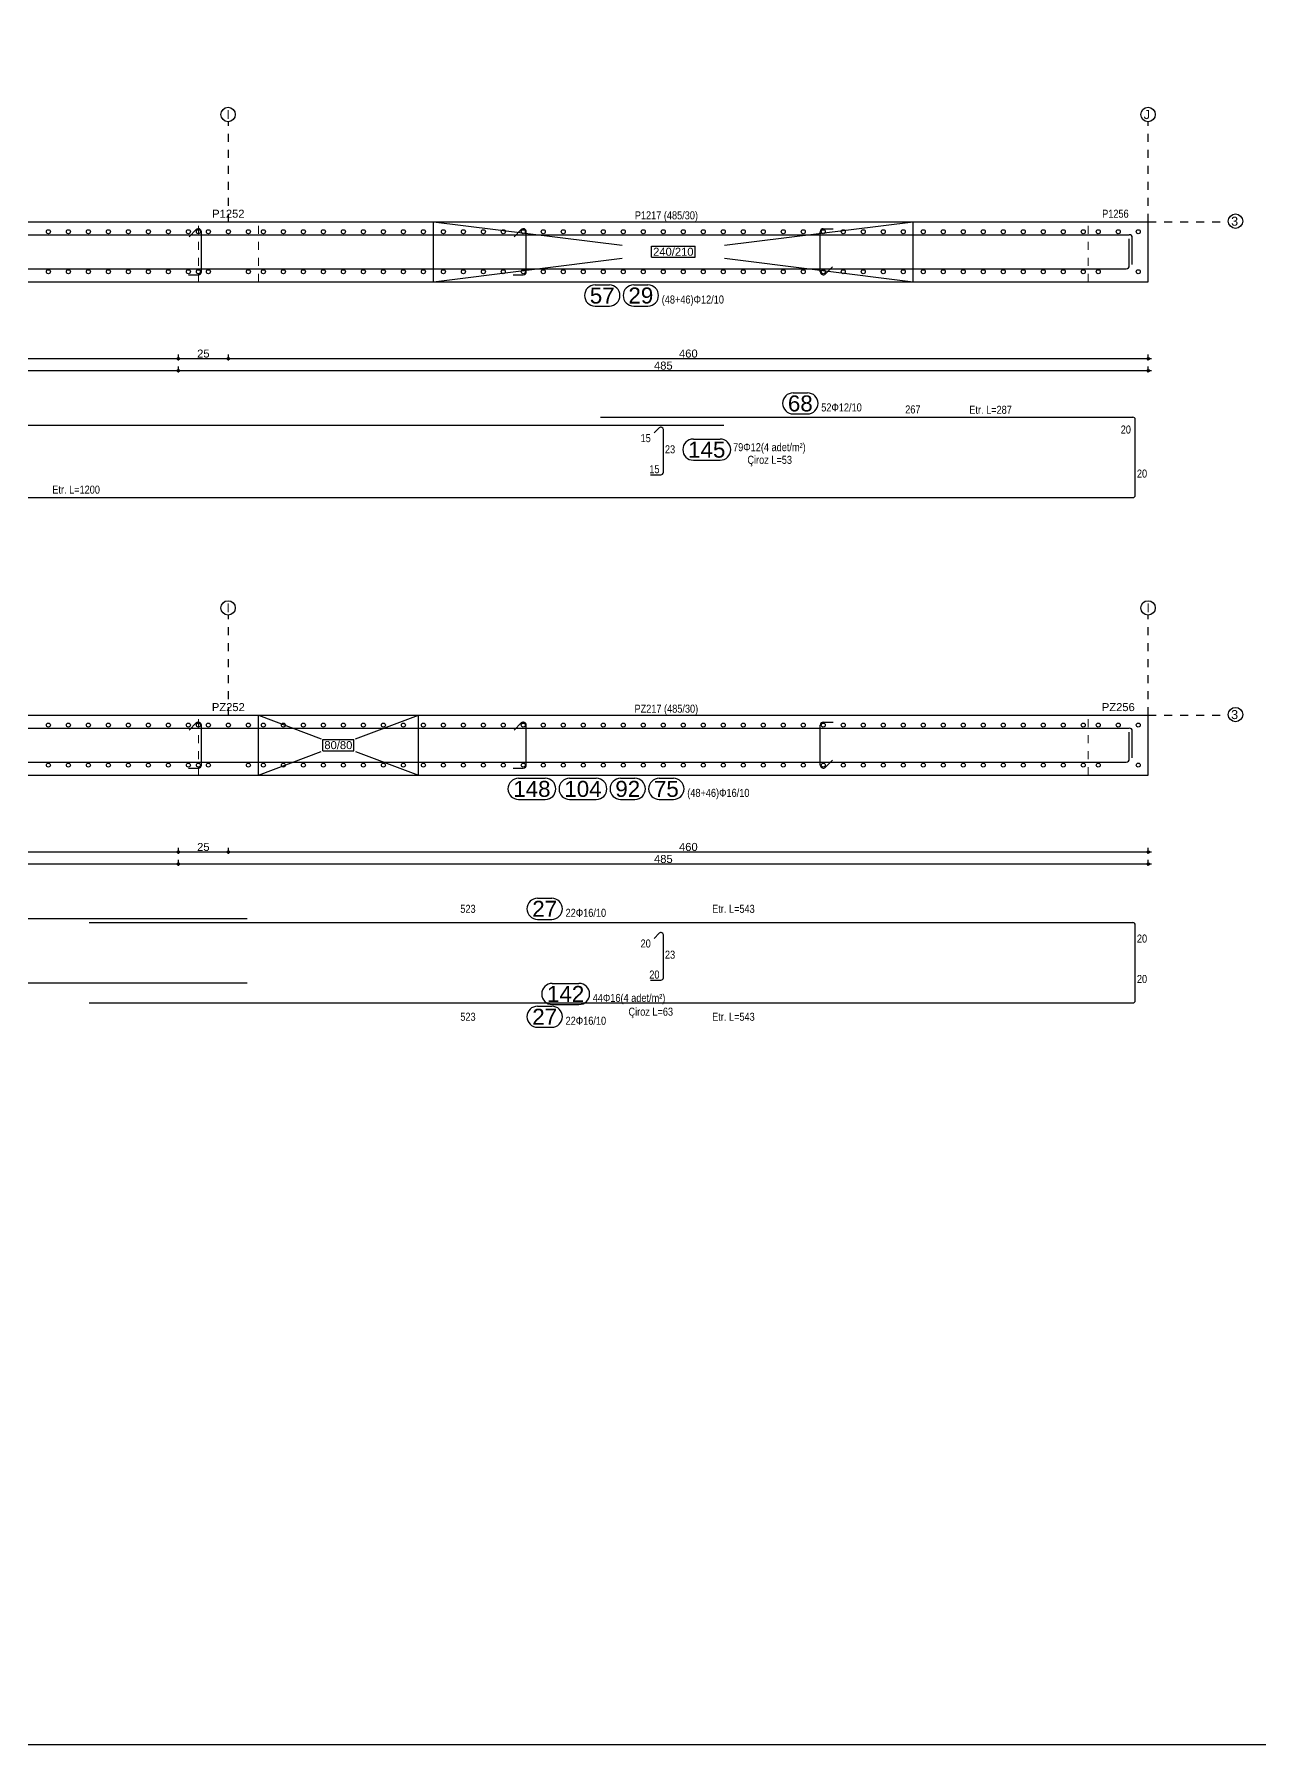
# Model space of a CAD drawing. Header units: metres. Extents: x 419734 to 420376, y 4564732 to 4565123.
# Drawn here: x 419996.92 to 420012.24, y 4564863.89 to 4564885.27 of the extents above; entities that cross this region are included whole.
import ezdxf

# ---------------------------------------------------------------- set-up
doc = ezdxf.new("R2010")
doc.units = ezdxf.units.M
doc.linetypes.add('HIDDEN4', pattern=[0.09375, 0.0625, -0.03125])
doc.linetypes.add('TRATTO-PUNTO', pattern=[1, 0.5, -0.25, 0, -0.25])
for name, color, linetype in [('Standart', 7, 'Continuous'), ('SW_ASSI', 7, 'TRATTO-PUNTO'), ('SW_DIM', 33, 'Continuous'), ('SW_MAGRONE', 2, 'Continuous'), ('SW_SEZIONI-ARMATURA', 3, 'Continuous'), ('SW_TXT_TESTI', 1, 'Continuous')]:
    doc.layers.add(name, color=color, linetype=linetype)
doc.styles.add('arial_1_18', font='arial.ttf', dxfattribs={"height": 0.2})
doc.styles.add('SWS', font='ARIALN.TTF')

msp = doc.modelspace()

# ---------------------------------------------------------------- linework, layer by layer
for centre in [(419999.33973, 4564884.26497), (420010.83973, 4564884.26497), (420011.93257, 4564882.93206), (419999.33973, 4564878.09942), (420010.83973, 4564878.09942), (420011.93257, 4564876.76642)]:
    msp.add_circle(centre, 0.09)
at = {"layer": 'Standart', "color": 2}
msp.add_lwpolyline([(420376.27637, 4564863.89188), (419946.10266, 4564863.89188), (419946.10266, 4564905.93855)], dxfattribs=at)
at = {"layer": 'Standart', "color": 1, "linetype": 'HIDDEN4', "lineweight": 5}
for points in [[(419998.96783, 4564882.17511), (419998.96783, 4564882.92511)], [(419999.71783, 4564882.17511), (419999.71783, 4564882.92511)], [(420010.09283, 4564882.17511), (420010.09283, 4564882.92511)], [(419998.96783, 4564876.00948), (419998.96783, 4564876.75948)], [(420010.09283, 4564876.00948), (420010.09283, 4564876.75948)]]:
    msp.add_lwpolyline(points, dxfattribs=at)
at = {"layer": 'Standart', "color": 33, "linetype": 'Continuous', "lineweight": -3}
msp.add_lwpolyline([(419999.71783, 4564876.00948), (419999.71783, 4564876.75948)], dxfattribs=at)
at = {"layer": 'SW_ASSI', "ltscale": 0.2}
for points in [[(419999.34283, 4564882.92511), (419999.34283, 4564884.17511)], [(420010.84283, 4564882.92511), (420010.84283, 4564884.17511)], [(420010.84283, 4564882.92511), (420011.84283, 4564882.92511)], [(419999.34283, 4564876.75948), (419999.34283, 4564878.00948)], [(420010.84283, 4564876.75948), (420010.84283, 4564878.00948)], [(420010.84283, 4564876.75948), (420011.84283, 4564876.75948)]]:
    msp.add_lwpolyline(points, dxfattribs=at)
at = {"layer": 'SW_DIM', "ltscale": 0.5}
for points in [[(419962.05335, 4564881.21511), (419998.75835, 4564881.21511)], [(419998.67835, 4564881.21511), (420010.88283, 4564881.21511)], [(419998.71835, 4564881.19011), (419998.71835, 4564881.26511)], [(419998.71835, 4564881.04011), (419998.71835, 4564881.11511)], [(419999.34283, 4564881.19011), (419999.34283, 4564881.26511)], [(420010.84283, 4564881.19011), (420010.84283, 4564881.26511)], [(420010.84283, 4564881.04011), (420010.84283, 4564881.11511)], [(419962.05335, 4564881.06511), (419998.75835, 4564881.06511)], [(419998.67835, 4564881.06511), (420010.88283, 4564881.06511)], [(419962.05335, 4564875.04948), (419998.75835, 4564875.04948)], [(419962.05335, 4564874.89948), (419998.75835, 4564874.89948)], [(419998.67835, 4564875.04948), (420010.88283, 4564875.04948)], [(419998.67835, 4564874.89948), (420010.88283, 4564874.89948)], [(419998.71835, 4564875.02448), (419998.71835, 4564875.09948)], [(419998.71835, 4564874.87448), (419998.71835, 4564874.94948)], [(419999.34283, 4564875.02448), (419999.34283, 4564875.09948)], [(420010.84283, 4564875.02448), (420010.84283, 4564875.09948)], [(420010.84283, 4564874.87448), (420010.84283, 4564874.94948)]]:
    msp.add_lwpolyline(points, dxfattribs=at)
for centre in [(419998.71835, 4564881.21511), (419999.34283, 4564881.21511), (420010.84283, 4564881.21511), (419998.71835, 4564881.06511), (420010.84283, 4564881.06511), (419998.71835, 4564875.04948), (419998.71835, 4564874.89948), (419999.34283, 4564875.04948), (420010.84283, 4564875.04948), (420010.84283, 4564874.89948)]:
    msp.add_circle(centre, 0.015, dxfattribs=at)
at = {"layer": 'SW_MAGRONE'}
for points in [[(419947.58033, 4564882.92511), (420010.84283, 4564882.92511)], [(420001.90533, 4564882.17511), (420001.90533, 4564882.92511)], [(420001.90533, 4564882.92511), (420004.26533, 4564882.63011)], [(420005.54533, 4564882.63011), (420007.90533, 4564882.92511)], [(420007.90533, 4564882.17511), (420007.90533, 4564882.92511)], [(420010.84283, 4564882.17511), (420010.84283, 4564882.92511)], [(420004.63284, 4564882.62011), (420005.17783, 4564882.62011)], [(420004.63284, 4564882.48011), (420004.63284, 4564882.62011)], [(420005.17783, 4564882.48011), (420005.17783, 4564882.62011)], [(420001.90533, 4564882.17511), (420004.26533, 4564882.47011)], [(420004.63284, 4564882.48011), (420005.17783, 4564882.48011)], [(420005.54533, 4564882.47011), (420007.90533, 4564882.17511)], [(419948.45533, 4564882.17511), (420010.84283, 4564882.17511)], [(419947.58033, 4564876.75948), (420010.84283, 4564876.75948)], [(419999.71783, 4564876.75948), (420000.5045, 4564876.46448)], [(419999.71783, 4564876.00948), (419999.71783, 4564876.75948)], [(420000.93117, 4564876.46448), (420001.71783, 4564876.75948)], [(420001.71783, 4564876.00948), (420001.71783, 4564876.75948)], [(420010.84283, 4564876.00948), (420010.84283, 4564876.75948)], [(420000.52303, 4564876.45448), (420000.91264, 4564876.45448)], [(420000.52303, 4564876.31448), (420000.52303, 4564876.45448)], [(420000.91264, 4564876.31448), (420000.91264, 4564876.45448)], [(419999.71783, 4564876.00948), (420000.5045, 4564876.30448)], [(420000.52303, 4564876.31448), (420000.91264, 4564876.31448)], [(420000.93117, 4564876.30448), (420001.71783, 4564876.00948)], [(419948.45533, 4564876.00948), (420010.84283, 4564876.00948)]]:
    msp.add_lwpolyline(points, dxfattribs=at)
at = {"layer": 'SW_SEZIONI-ARMATURA'}
for points in [[(419998.85319, 4564882.73824), (419998.94158, 4564882.82663)], [(420002.91543, 4564882.73824), (420003.00382, 4564882.82663)], [(420006.78033, 4564882.83761), (420006.90533, 4564882.83761)], [(419947.08033, 4564882.76261), (420010.60533, 4564882.76261)], [(419999.00559, 4564882.30011), (419999.00559, 4564882.80011)], [(420003.06783, 4564882.30011), (420003.06783, 4564882.80011)], [(420006.74283, 4564882.30011), (420006.74283, 4564882.80011)], [(420010.60533, 4564882.37511), (420010.60533, 4564882.71011)], [(420010.64283, 4564882.39011), (420010.64283, 4564882.72511)], [(419947.80533, 4564882.33761), (420010.56783, 4564882.33761)], [(419998.84309, 4564882.26261), (419998.96809, 4564882.26261)], [(420002.90533, 4564882.26261), (420003.03033, 4564882.26261)], [(420006.80685, 4564882.27359), (420006.89524, 4564882.36198)], [(420003.92731, 4564882.13511), (420004.10607, 4564882.13511)], [(420004.40986, 4564882.13511), (420004.58862, 4564882.13511)], [(420003.92731, 4564881.87111), (420004.10607, 4564881.87111)], [(420004.40986, 4564881.87111), (420004.58862, 4564881.87111)], [(420006.4037, 4564880.78661), (420006.58247, 4564880.78661)], [(420003.99404, 4564880.48261), (420010.65033, 4564880.48261)], [(420006.4037, 4564880.52261), (420006.58247, 4564880.52261)], [(419975.53719, 4564880.38261), (420005.53719, 4564880.38261)], [(420004.66569, 4564880.2852), (420004.72938, 4564880.3489)], [(420004.78059, 4564879.79261), (420004.78059, 4564880.32768)], [(420010.68033, 4564879.98261), (420010.68033, 4564880.45261)], [(420005.15602, 4564880.20881), (420005.49017, 4564880.20881)], [(420005.15602, 4564879.94481), (420005.49017, 4564879.94481)], [(420010.68033, 4564879.50761), (420010.68033, 4564879.97761)], [(420004.61809, 4564879.76261), (420004.75059, 4564879.76261)], [(419981.18033, 4564879.47761), (420010.65033, 4564879.47761)], [(419998.85319, 4564876.57261), (419998.94158, 4564876.66099)], [(419999.00559, 4564876.13448), (419999.00559, 4564876.63448)], [(420002.91543, 4564876.57261), (420003.00382, 4564876.66099)], [(420003.06783, 4564876.13448), (420003.06783, 4564876.63448)], [(420006.74283, 4564876.13448), (420006.74283, 4564876.63448)], [(420006.78033, 4564876.67198), (420006.90533, 4564876.67198)], [(419975.53719, 4564876.59698), (419999.57743, 4564876.59698)], [(419997.60209, 4564876.59698), (420010.60533, 4564876.59698)], [(420010.60533, 4564876.20948), (420010.60533, 4564876.54448)], [(420010.64283, 4564876.22448), (420010.64283, 4564876.55948)], [(420006.80685, 4564876.10796), (420006.89524, 4564876.19635)], [(419969.57743, 4564876.17198), (419999.57743, 4564876.17198)], [(419997.60209, 4564876.17198), (420010.56783, 4564876.17198)], [(419998.84309, 4564876.09698), (419998.96809, 4564876.09698)], [(420002.90533, 4564876.09698), (420003.03033, 4564876.09698)], [(420002.97041, 4564875.96948), (420003.30456, 4564875.96948)], [(420003.60834, 4564875.96948), (420003.94249, 4564875.96948)], [(420004.24628, 4564875.96948), (420004.42504, 4564875.96948)], [(420004.72883, 4564875.96948), (420004.90759, 4564875.96948)], [(420002.97041, 4564875.70548), (420003.30456, 4564875.70548)], [(420003.60834, 4564875.70548), (420003.94249, 4564875.70548)], [(420004.24628, 4564875.70548), (420004.42504, 4564875.70548)], [(420004.72883, 4564875.70548), (420004.90759, 4564875.70548)], [(420003.20773, 4564874.47098), (420003.38649, 4564874.47098)], [(419975.53719, 4564874.21698), (419999.57743, 4564874.21698)], [(419997.60209, 4564874.16698), (420010.65033, 4564874.16698)], [(420003.20773, 4564874.20698), (420003.38649, 4564874.20698)], [(420010.68033, 4564873.66698), (420010.68033, 4564874.13698)], [(420004.66569, 4564873.96957), (420004.72938, 4564874.03326)], [(420004.78059, 4564873.47698), (420004.78059, 4564874.01205)], [(420010.68033, 4564873.19198), (420010.68033, 4564873.66198)], [(419969.57743, 4564873.41198), (419999.57743, 4564873.41198)], [(420003.39197, 4564873.40698), (420003.72611, 4564873.40698)], [(420004.61809, 4564873.44698), (420004.75059, 4564873.44698)], [(419997.60209, 4564873.16198), (420010.65033, 4564873.16198)], [(420003.20773, 4564873.12198), (420003.38649, 4564873.12198)], [(420003.39197, 4564873.14298), (420003.72611, 4564873.14298)], [(420003.20773, 4564872.85798), (420003.38649, 4564872.85798)]]:
    msp.add_lwpolyline(points, dxfattribs=at)
for centre in [(419997.09335, 4564882.80011), (419997.34335, 4564882.80011), (419997.59335, 4564882.80011), (419997.84335, 4564882.80011), (419998.09335, 4564882.80011), (419998.34335, 4564882.80011), (419998.59335, 4564882.80011), (419998.84335, 4564882.80011), (419998.96809, 4564882.80011), (419999.09283, 4564882.80011), (419999.34283, 4564882.80011), (419999.59283, 4564882.80011), (419999.78033, 4564882.80011), (420000.03033, 4564882.80011), (420000.28033, 4564882.80011), (420000.53033, 4564882.80011), (420000.78033, 4564882.80011), (420001.03033, 4564882.80011), (420001.28033, 4564882.80011), (420001.53033, 4564882.80011), (420001.78033, 4564882.80011), (420002.03033, 4564882.80011), (420002.28033, 4564882.80011), (420002.53033, 4564882.80011), (420002.78033, 4564882.80011), (420003.03033, 4564882.80011), (420003.28033, 4564882.80011), (420003.53033, 4564882.80011), (420003.78033, 4564882.80011), (420004.03033, 4564882.80011), (420004.28033, 4564882.80011), (420004.53033, 4564882.80011), (420004.78033, 4564882.80011), (420005.03033, 4564882.80011), (420005.28033, 4564882.80011), (420005.53033, 4564882.80011), (420005.78033, 4564882.80011), (420006.03033, 4564882.80011), (420006.28033, 4564882.80011), (420006.53033, 4564882.80011), (420006.78033, 4564882.80011), (420007.03033, 4564882.80011), (420007.28033, 4564882.80011), (420007.53033, 4564882.80011), (420007.78033, 4564882.80011), (420008.03033, 4564882.80011), (420008.28033, 4564882.80011), (420008.53033, 4564882.80011), (420008.78033, 4564882.80011), (420009.03033, 4564882.80011), (420009.28033, 4564882.80011), (420009.53033, 4564882.80011), (420009.78033, 4564882.80011), (420010.03033, 4564882.80011), (420010.21783, 4564882.80011), (420010.46783, 4564882.80011), (420010.71783, 4564882.80011), (419997.09335, 4564882.30011), (419997.34335, 4564882.30011), (419997.59335, 4564882.30011), (419997.84335, 4564882.30011), (419998.09335, 4564882.30011), (419998.34335, 4564882.30011), (419998.59335, 4564882.30011), (419998.84335, 4564882.30011), (419998.96809, 4564882.30011), (419999.09283, 4564882.30011), (419999.59283, 4564882.30011), (419999.78033, 4564882.30011), (420000.03033, 4564882.30011), (420000.28033, 4564882.30011), (420000.53033, 4564882.30011), (420000.78033, 4564882.30011), (420001.03033, 4564882.30011), (420001.28033, 4564882.30011), (420001.53033, 4564882.30011), (420001.78033, 4564882.30011), (420002.03033, 4564882.30011), (420002.28033, 4564882.30011), (420002.53033, 4564882.30011), (420002.78033, 4564882.30011), (420003.03033, 4564882.30011), (420003.28033, 4564882.30011), (420003.53033, 4564882.30011), (420003.78033, 4564882.30011), (420004.03033, 4564882.30011), (420004.28033, 4564882.30011), (420004.53033, 4564882.30011), (420004.78033, 4564882.30011), (420005.03033, 4564882.30011), (420005.28033, 4564882.30011), (420005.53033, 4564882.30011), (420005.78033, 4564882.30011), (420006.03033, 4564882.30011), (420006.28033, 4564882.30011), (420006.53033, 4564882.30011), (420006.78033, 4564882.30011), (420007.03033, 4564882.30011), (420007.28033, 4564882.30011), (420007.53033, 4564882.30011), (420007.78033, 4564882.30011), (420008.03033, 4564882.30011), (420008.28033, 4564882.30011), (420008.53033, 4564882.30011), (420008.78033, 4564882.30011), (420009.03033, 4564882.30011), (420009.28033, 4564882.30011), (420009.53033, 4564882.30011), (420009.78033, 4564882.30011), (420010.03033, 4564882.30011), (420010.21783, 4564882.30011), (420010.71783, 4564882.30011), (419997.09335, 4564876.63448), (419997.34335, 4564876.63448), (419997.59335, 4564876.63448), (419997.84335, 4564876.63448), (419998.09335, 4564876.63448), (419998.34335, 4564876.63448), (419998.59335, 4564876.63448), (419998.84335, 4564876.63448), (419998.96809, 4564876.63448), (419999.09283, 4564876.63448), (419999.34283, 4564876.63448), (419999.59283, 4564876.63448), (419999.78033, 4564876.63448), (420000.03033, 4564876.63448), (420000.28033, 4564876.63448), (420000.53033, 4564876.63448), (420000.78033, 4564876.63448), (420001.03033, 4564876.63448), (420001.28033, 4564876.63448), (420001.53033, 4564876.63448), (420001.78033, 4564876.63448), (420002.03033, 4564876.63448), (420002.28033, 4564876.63448), (420002.53033, 4564876.63448), (420002.78033, 4564876.63448), (420003.03033, 4564876.63448), (420003.28033, 4564876.63448), (420003.53033, 4564876.63448), (420003.78033, 4564876.63448), (420004.03033, 4564876.63448), (420004.28033, 4564876.63448), (420004.53033, 4564876.63448), (420004.78033, 4564876.63448), (420005.03033, 4564876.63448), (420005.28033, 4564876.63448), (420005.53033, 4564876.63448), (420005.78033, 4564876.63448), (420006.03033, 4564876.63448), (420006.28033, 4564876.63448), (420006.53033, 4564876.63448), (420006.78033, 4564876.63448), (420007.03033, 4564876.63448), (420007.28033, 4564876.63448), (420007.53033, 4564876.63448), (420007.78033, 4564876.63448), (420008.03033, 4564876.63448), (420008.28033, 4564876.63448), (420008.53033, 4564876.63448), (420008.78033, 4564876.63448), (420009.03033, 4564876.63448), (420009.28033, 4564876.63448), (420009.53033, 4564876.63448), (420009.78033, 4564876.63448), (420010.03033, 4564876.63448), (420010.21783, 4564876.63448), (420010.46783, 4564876.63448), (420010.71783, 4564876.63448), (419997.09335, 4564876.13448), (419997.34335, 4564876.13448), (419997.59335, 4564876.13448), (419997.84335, 4564876.13448), (419998.09335, 4564876.13448), (419998.34335, 4564876.13448), (419998.59335, 4564876.13448), (419998.84335, 4564876.13448), (419998.96809, 4564876.13448), (419999.09283, 4564876.13448), (419999.59283, 4564876.13448), (419999.78033, 4564876.13448), (420000.03033, 4564876.13448), (420000.28033, 4564876.13448), (420000.53033, 4564876.13448), (420000.78033, 4564876.13448), (420001.03033, 4564876.13448), (420001.28033, 4564876.13448), (420001.53033, 4564876.13448), (420001.78033, 4564876.13448), (420002.03033, 4564876.13448), (420002.28033, 4564876.13448), (420002.53033, 4564876.13448), (420002.78033, 4564876.13448), (420003.03033, 4564876.13448), (420003.28033, 4564876.13448), (420003.53033, 4564876.13448), (420003.78033, 4564876.13448), (420004.03033, 4564876.13448), (420004.28033, 4564876.13448), (420004.53033, 4564876.13448), (420004.78033, 4564876.13448), (420005.03033, 4564876.13448), (420005.28033, 4564876.13448), (420005.53033, 4564876.13448), (420005.78033, 4564876.13448), (420006.03033, 4564876.13448), (420006.28033, 4564876.13448), (420006.53033, 4564876.13448), (420006.78033, 4564876.13448), (420007.03033, 4564876.13448), (420007.28033, 4564876.13448), (420007.53033, 4564876.13448), (420007.78033, 4564876.13448), (420008.03033, 4564876.13448), (420008.28033, 4564876.13448), (420008.53033, 4564876.13448), (420008.78033, 4564876.13448), (420009.03033, 4564876.13448), (420009.28033, 4564876.13448), (420009.53033, 4564876.13448), (420009.78033, 4564876.13448), (420010.03033, 4564876.13448), (420010.21783, 4564876.13448), (420010.71783, 4564876.13448)]:
    msp.add_circle(centre, 0.025, dxfattribs=at)
for centre, radius, start, end in [((419998.96809, 4564882.80011), 0.0375, 0, 135), ((420003.03033, 4564882.80011), 0.0375, 0, 135), ((420006.78033, 4564882.80011), 0.0375, 90, 180), ((420010.60533, 4564882.72511), 0.0375, 0, 90), ((419998.96809, 4564882.30011), 0.0375, 270, 0), ((420003.03033, 4564882.30011), 0.0375, 270, 0), ((420006.78033, 4564882.30011), 0.0375, 180, 315), ((420010.56783, 4564882.37511), 0.0375, 270, 0), ((420003.92731, 4564882.00311), 0.132, 90, 270), ((420004.10607, 4564882.00311), 0.132, 270, 90), ((420004.40986, 4564882.00311), 0.132, 90, 270), ((420004.58862, 4564882.00311), 0.132, 270, 90), ((420006.4037, 4564880.65461), 0.132, 90, 270), ((420006.58247, 4564880.65461), 0.132, 270, 90), ((420010.65033, 4564880.45261), 0.03, 0, 90), ((420004.75059, 4564880.32768), 0.03, 0, 135), ((420005.15602, 4564880.07681), 0.132, 90, 270), ((420005.49017, 4564880.07681), 0.132, 270, 90), ((420004.75059, 4564879.79261), 0.03, 270, 0), ((420010.65033, 4564879.50761), 0.03, 270, 0), ((419998.96809, 4564876.63448), 0.0375, 0, 135), ((420003.03033, 4564876.63448), 0.0375, 0, 135), ((420006.78033, 4564876.63448), 0.0375, 90, 180), ((420010.60533, 4564876.55948), 0.0375, 0, 90), ((420010.56783, 4564876.20948), 0.0375, 270, 0), ((419998.96809, 4564876.13448), 0.0375, 270, 0), ((420002.97041, 4564875.83748), 0.132, 90, 270), ((420003.03033, 4564876.13448), 0.0375, 270, 0), ((420003.30456, 4564875.83748), 0.132, 270, 90), ((420003.60834, 4564875.83748), 0.132, 90, 270), ((420003.94249, 4564875.83748), 0.132, 270, 90), ((420004.24628, 4564875.83748), 0.132, 90, 270), ((420004.42504, 4564875.83748), 0.132, 270, 90), ((420004.72883, 4564875.83748), 0.132, 90, 270), ((420004.90759, 4564875.83748), 0.132, 270, 90), ((420006.78033, 4564876.13448), 0.0375, 180, 315), ((420003.20773, 4564874.33898), 0.132, 90, 270), ((420003.38649, 4564874.33898), 0.132, 270, 90), ((420010.65033, 4564874.13698), 0.03, 0, 90), ((420004.75059, 4564874.01205), 0.03, 0, 135), ((420003.39197, 4564873.27498), 0.132, 90, 270), ((420003.72611, 4564873.27498), 0.132, 270, 90), ((420004.75059, 4564873.47698), 0.03, 270, 0), ((420010.65033, 4564873.19198), 0.03, 270, 0), ((420003.20773, 4564872.98998), 0.132, 90, 270), ((420003.38649, 4564872.98998), 0.132, 270, 90)]:
    msp.add_arc(centre, radius, start, end, dxfattribs=at)

# ---------------------------------------------------------------- texts
at = {"layer": 'Standart', "color": 1, "linetype": 'Continuous', "lineweight": 5, "style": 'arial_1_18'}
for s, p in [('P1252', (419999.14088, 4564882.97511)), ('PZ252', (419999.13706, 4564876.80948)), ('PZ256', (420010.26206, 4564876.80948))]:
    msp.add_text(s, height=0.1, rotation=0, dxfattribs=at).set_placement(p)
at = {"layer": 'Standart', "color": 2, "linetype": 'Continuous', "lineweight": 5, "style": 'arial_1_18'}
for s, p in [('240/210', (420004.65284, 4564882.50011)), ('80/80', (420000.54303, 4564876.33448))]:
    msp.add_text(s, height=0.1, dxfattribs=at).set_placement(p)
at = {"layer": 'Standart', "color": 3, "linetype": 'Continuous', "lineweight": 5, "style": 'arial_1_18'}
for s, p in [('57', (420003.86131, 4564881.90311)), ('29', (420004.34386, 4564881.90311)), ('68', (420006.3377, 4564880.55461)), ('145', (420005.09002, 4564879.97681)), ('148', (420002.90441, 4564875.73748)), ('104', (420003.54234, 4564875.73748)), ('92', (420004.18028, 4564875.73748)), ('75', (420004.66283, 4564875.73748)), ('27', (420003.14173, 4564874.23898)), ('142', (420003.32597, 4564873.17498)), ('27', (420003.14173, 4564872.88998))]:
    msp.add_text(s, height=0.2, dxfattribs=at).set_placement(p)
at = {"layer": 'SW_DIM', "ltscale": 0.5, "style": 'arial_1_18'}
for s, p in [('25', (419998.9529, 4564881.22761)), ('460', (420004.9763, 4564881.22761)), ('485', (420004.66406, 4564881.07761)), ('25', (419998.9529, 4564875.06198)), ('460', (420004.9763, 4564875.06198)), ('485', (420004.66406, 4564874.91198))]:
    msp.add_text(s, height=0.1, dxfattribs=at).set_placement(p)
at = {"layer": 'SW_TXT_TESTI'}
for s, height, style, p in [('I', 0.1125, 'arial_1_18', (419999.31941, 4564884.20812)), ('J', 0.1125, 'arial_1_18', (420010.78556, 4564884.20812)), ('P1217 (485/30)', 0.1, 'SWS', (420004.42382, 4564882.95511)), ('P1256', 0.1, 'SWS', (420010.26588, 4564882.97511)), ('3', 0.1125, 'arial_1_18', (420011.87839, 4564882.8752)), ('(48+46)Φ12/10', 0.1, 'SWS', (420004.76052, 4564881.90311)), ('52Φ12/10', 0.1, 'SWS', (420006.75436, 4564880.55461)), ('267', 0.1, 'SWS', (420007.804, 4564880.52949)), ('Etr. L=287', 0.1, 'SWS', (420008.60524, 4564880.52495)), ('15', 0.1, 'SWS', (420004.49616, 4564880.17106)), ('20', 0.1, 'SWS', (420010.49828, 4564880.27796)), ('23', 0.1, 'SWS', (420004.80059, 4564880.03136)), ('79Φ12(4 adet/m²)', 0.1, 'SWS', (420005.65253, 4564880.05775)), ('15', 0.1, 'SWS', (420004.60521, 4564879.78261)), ('Çiroz L=53', 0.1, 'SWS', (420005.83148, 4564879.89955)), ('20', 0.1, 'SWS', (420010.70033, 4564879.72761)), ('Etr. L=1200', 0.1, 'SWS', (419997.14197, 4564879.52736)), ('I', 0.1125, 'arial_1_18', (419999.31941, 4564878.04257)), ('I', 0.1125, 'arial_1_18', (420010.81941, 4564878.04257)), ('PZ217 (485/30)', 0.1, 'SWS', (420004.42, 4564876.78948)), ('3', 0.1125, 'arial_1_18', (420011.87839, 4564876.70957)), ('(48+46)Φ16/10', 0.1, 'SWS', (420005.07948, 4564875.73748)), ('523', 0.1, 'SWS', (420002.24276, 4564874.28898)), ('22Φ16/10', 0.1, 'SWS', (420003.55838, 4564874.23898)), ('Etr. L=543', 0.1, 'SWS', (420005.39114, 4564874.28898)), ('20', 0.1, 'SWS', (420004.49616, 4564873.85543)), ('20', 0.1, 'SWS', (420010.70033, 4564873.91698)), ('23', 0.1, 'SWS', (420004.80059, 4564873.71573)), ('20', 0.1, 'SWS', (420004.60521, 4564873.46698)), ('20', 0.1, 'SWS', (420010.70033, 4564873.41198)), ('44Φ16(4 adet/m²)', 0.1, 'SWS', (420003.89801, 4564873.17498)), ('523', 0.1, 'SWS', (420002.24276, 4564872.93998)), ('22Φ16/10', 0.1, 'SWS', (420003.55838, 4564872.88998)), ('Çiroz L=63', 0.1, 'SWS', (420004.34464, 4564873.00298)), ('Etr. L=543', 0.1, 'SWS', (420005.39114, 4564872.93998))]:
    msp.add_text(s, height=height, dxfattribs=dict(at, style=style)).set_placement(p)

doc.saveas('drawing.dxf')
